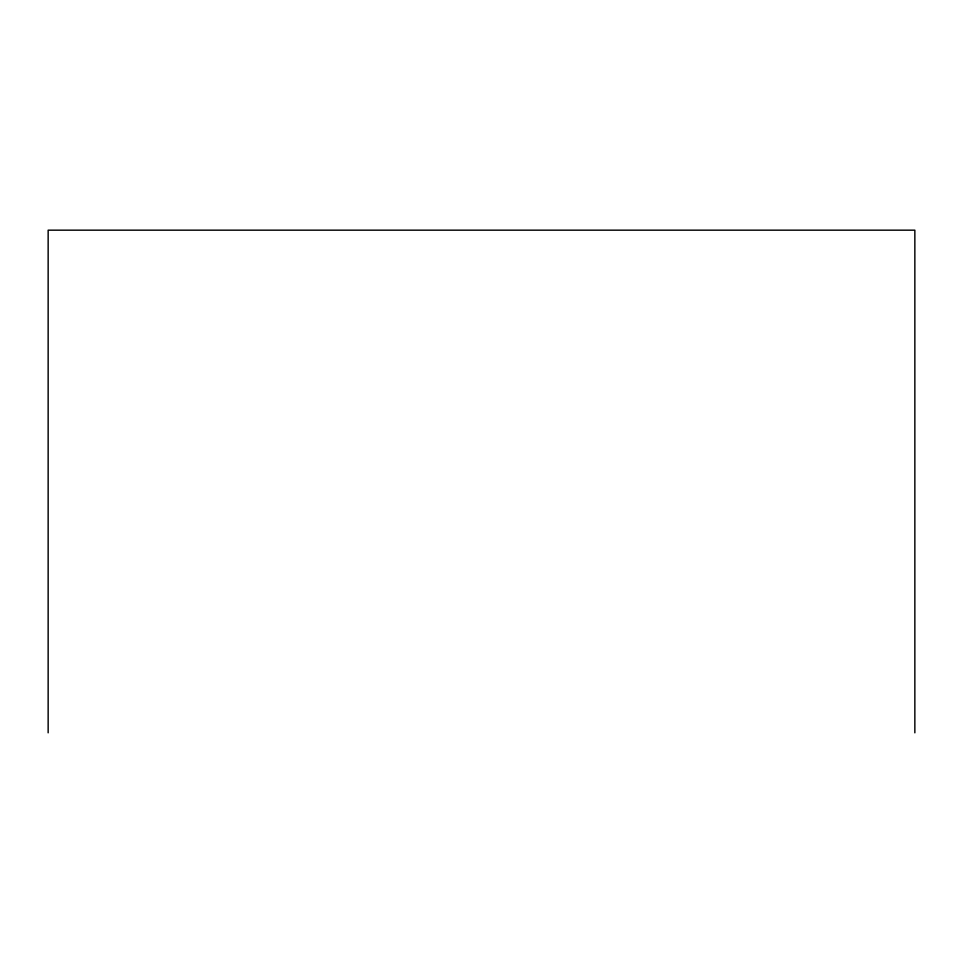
<?xml version="1.0" encoding="UTF-8"?>
<svg xmlns="http://www.w3.org/2000/svg" width="963" height="963" viewBox="0 0 963 963"><rect width="100%" height="100%" fill="white"/><g stroke="black" fill="none" stroke-linecap="round" stroke-linejoin="round"><path stroke-width="1.44" d="M914.85 732.831L914.85 230.169L48.15 230.169L48.15 732.831"/></g></svg>
